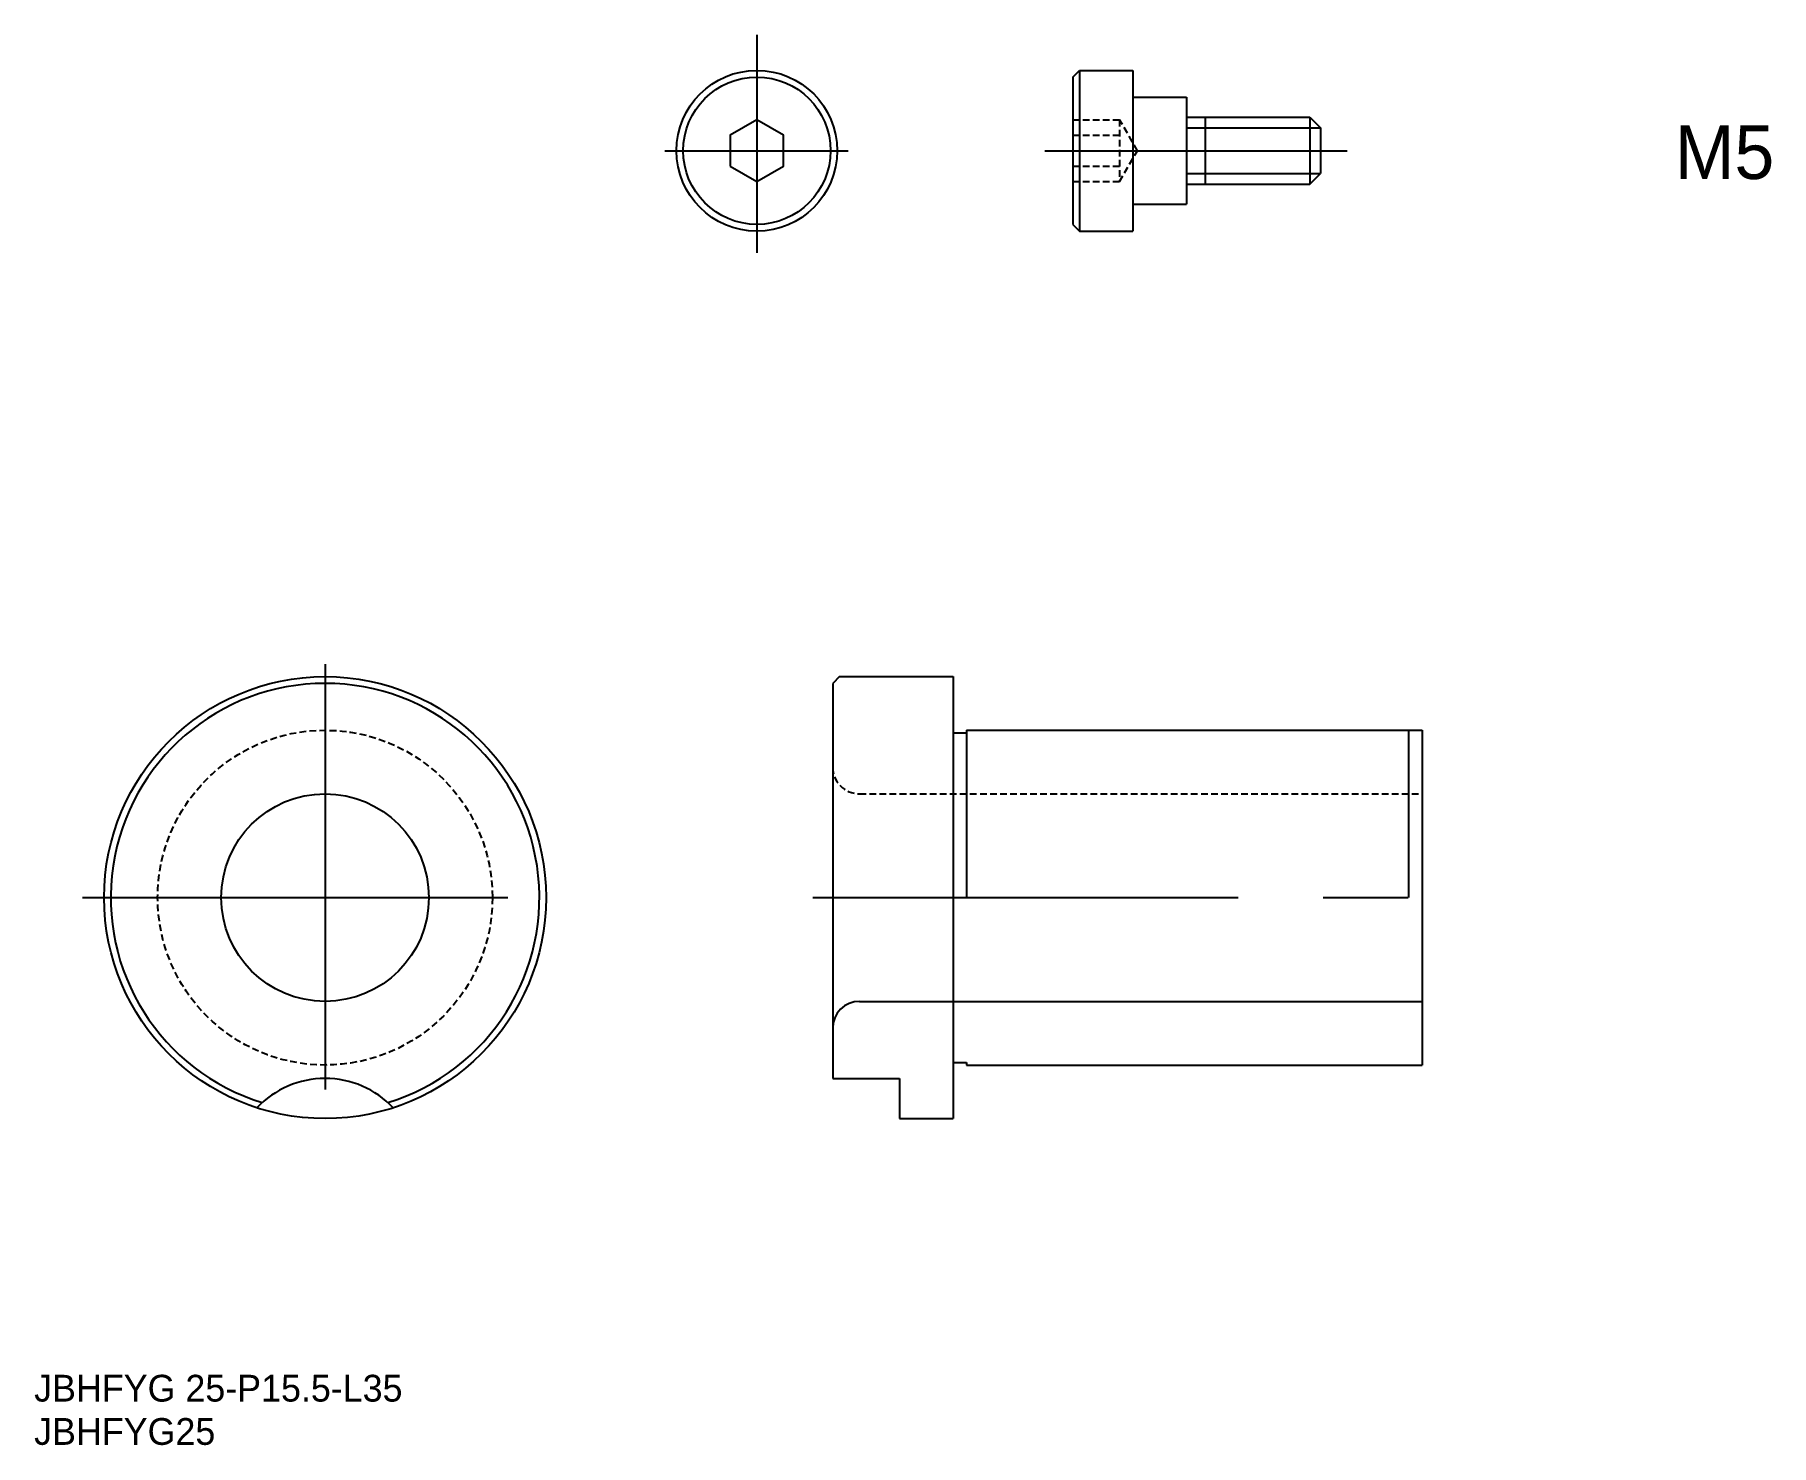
# Model space of a CAD drawing. Extents: x 96 to 225, y 148 to 253.
import ezdxf

# ---------------------------------------------------------------- set-up
doc = ezdxf.new("R2010")
doc.units = 0
doc.linetypes.add('CENTER', pattern=[50.8, 31.75, -6.35, 6.35, -6.35])
doc.linetypes.add('DASHED', pattern=[0.75, 0.5, -0.25])
doc.layers.get('0').update_dxf_attribs({"linetype": 'CONTINUOUS'})
doc.layers.add('CENTER', color=1, linetype='CENTER')

msp = doc.modelspace()

# ---------------------------------------------------------------- linework, layer by layer
at = {"color": 7, "linetype": 'CONTINUOUS'}
for p, q in [((173.22, 250.14), (173.72, 250.64)), ((173.72, 250.64), (177.72, 250.64)), ((173.72, 250.64), (173.72, 238.64)), ((177.72, 250.64), (177.72, 238.64)), ((173.22, 250.14), (173.22, 239.14)), ((177.72, 248.64), (181.72, 248.64)), ((181.72, 248.64), (181.72, 240.64)), ((181.72, 247.14), (190.92, 247.14)), ((181.72, 246.34), (191.72, 246.34)), ((183.12, 247.14), (183.12, 242.14)), ((190.92, 247.14), (190.92, 242.14)), ((190.92, 247.14), (191.72, 246.34)), ((191.72, 246.34), (191.72, 242.94)), ((181.72, 242.94), (191.72, 242.94)), ((190.92, 242.14), (191.72, 242.94)), ((181.72, 242.14), (190.92, 242.14)), ((177.72, 240.64), (181.72, 240.64)), ((173.22, 239.14), (173.72, 238.64)), ((173.72, 238.64), (177.72, 238.64))]:
    msp.add_line(p, q, dxfattribs=at)
at = {"color": 3, "linetype": 'DASHED'}
for p, q in [((173.22, 246.95), (176.72, 246.95)), ((178.05, 244.64), (176.72, 246.95)), ((176.72, 246.95), (176.72, 242.33)), ((173.22, 245.8), (176.72, 245.8)), ((176.72, 242.33), (178.05, 244.64)), ((173.22, 243.49), (176.72, 243.49)), ((173.22, 242.33), (176.72, 242.33)), ((157.3, 196.62), (199.3, 196.62))]:
    msp.add_line(p, q, dxfattribs=at)
for p, q in [((155.8, 205.37), (155.3, 204.87)), ((155.3, 204.87), (155.3, 175.37)), ((155.8, 205.37), (164.3, 205.37)), ((164.3, 205.37), (164.3, 172.37)), ((164.3, 201.17), (165.3, 201.17)), ((165.3, 201.37), (199.3, 201.37)), ((165.3, 201.37), (165.3, 188.87)), ((198.3, 201.37), (198.3, 188.87)), ((199.3, 201.37), (199.3, 176.37)), ((157.3, 181.12), (199.3, 181.12)), ((164.3, 176.57), (165.3, 176.57)), ((165.3, 176.57), (165.3, 176.37)), ((165.3, 176.37), (199.3, 176.37)), ((155.3, 175.37), (160.3, 175.37)), ((160.3, 175.37), (160.3, 172.37)), ((160.3, 172.37), (164.3, 172.37))]:
    msp.add_line(p, q)
at = {"color": 7, "linetype": 'CONTINUOUS'}
msp.add_lwpolyline([(147.64, 243.49), (149.64, 242.33), (151.64, 243.49), (151.64, 245.8), (149.64, 246.95), (147.64, 245.8)], close=True, dxfattribs=at)
for centre, radius in [((149.64, 244.64), 6), ((149.64, 244.64), 5.5), ((117.4, 188.87), 16.5), ((117.4, 188.87), 7.75)]:
    msp.add_circle(centre, radius, dxfattribs=at)
at = {"color": 3, "linetype": 'DASHED'}
msp.add_circle((117.4, 188.87), 12.5, dxfattribs=at)
at = {"color": 7, "linetype": 'CONTINUOUS'}
for centre, radius, start, end in [((117.4, 188.87), 16, 287.0256, 252.9744), ((157.3, 179.12), 2, 90, 180), ((117.4, 168.37), 7, 43.3467, 136.6533)]:
    msp.add_arc(centre, radius, start, end, dxfattribs=at)
at = {"color": 3, "linetype": 'DASHED'}
msp.add_arc((157.3, 198.62), 2, 180, 270, dxfattribs=at)
at = {"layer": 'CENTER', "linetype": 'CENTER'}
for p, q in [((149.64, 253.3), (149.64, 237.02)), ((142.77, 244.64), (156.45, 244.64)), ((171.15, 244.64), (193.7, 244.64)), ((117.4, 206.29), (117.4, 169.18)), ((99.29, 188.87), (135.83, 188.87)), ((153.82, 188.87), (200.38, 188.87))]:
    msp.add_line(p, q, dxfattribs=at)

# ---------------------------------------------------------------- texts
for s, height, p in [('M5', 4, (218.17, 242.53)), ('JBHFYG 25-P15.5-L35', 2, (95.68, 151.24)), ('JBHFYG25', 2, (95.68, 148.01))]:
    msp.add_text(s, height=height).set_placement(p)

doc.saveas('drawing.dxf')
